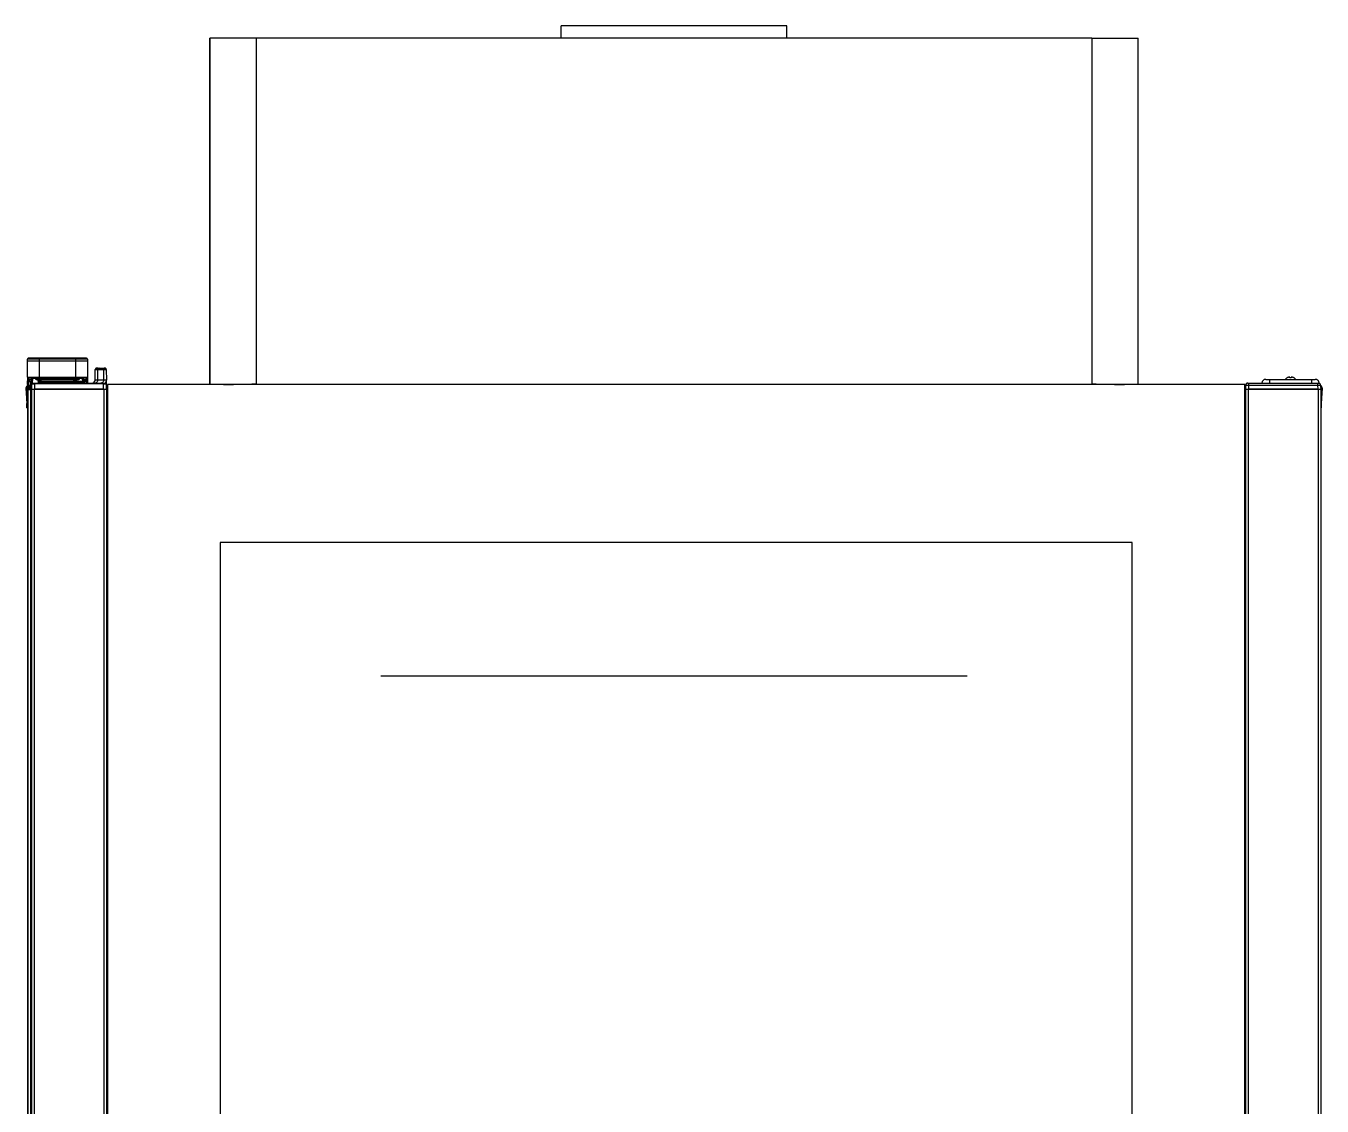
# Model space of a CAD drawing. Header units: millimetres. Extents: x -1584 to 3730, y -1918 to 2655.
# Drawn here: x 64 to 927, y 506 to 1224 of the extents above; entities that cross this region are included whole.
import ezdxf

# ---------------------------------------------------------------- set-up
doc = ezdxf.new("R2010")
doc.units = ezdxf.units.MM
doc.header["$LTSCALE"] = 65.395
doc.layers.get('0').update_dxf_attribs({"linetype": 'CONTINUOUS'})
for name, color, linetype in [('02___PRT_ALL_AXES', 7, 'CONTINUOUS'), ('ASSI', 7, 'CONTINUOUS'), ('GEOM', 7, 'CONTINUOUS')]:
    doc.layers.add(name, color=color, linetype=linetype)

msp = doc.modelspace()

# ---------------------------------------------------------------- linework, layer by layer
at = {"linetype": 'Continuous'}
for p, q in [((65.35, 990.55), (65.26, 1001.05)), ((73.26, 990.55), (73.26, 1001.05)), ((97.26, 1001.05), (97.26, 990.55)), ((105.26, 1001.05), (105.17, 990.55)), ((110.32, 988.52), (110.44, 995.57)), ((65.35, 990.55), (73.26, 990.55)), ((65.39, 985.55), (65.37, 988.15)), ((65.85, 990.05), (73.26, 990.05)), ((65.85, 990.05), (73.26, 990.05)), ((65.85, 990.05), (65.85, 990.05)), ((67.07, 985.05), (65.89, 985.05)), ((67.07, 985.05), (67.29, 985.05)), ((67.39, 985.05), (67.28, 985.05)), ((67.29, 985.05), (68, 985.05)), ((68, 985.05), (67.39, 985.05)), ((68.02, 986.06), (67.96, 982.55)), ((68.18, 988.3), (67.99, 986.13)), ((68.19, 988.37), (68.18, 988.3)), ((68.23, 988.85), (68.3, 989.59)), ((68.53, 986.55), (68.79, 989.56)), ((68.79, 990.05), (68.79, 989.56)), ((70.51, 989.56), (68.79, 989.56)), ((72.16, 989.05), (72.38, 986.55)), ((72.66, 989.05), (72.68, 988.85)), ((72.88, 986.55), (72.77, 987.8)), ((73.21, 987.05), (74.57, 987.05)), ((73.21, 986.76), (87.96, 986.76)), ((73.26, 990.55), (73.26, 990.05)), ((73.26, 990.55), (97.26, 990.55)), ((73.71, 987.55), (75.72, 987.55)), ((75.72, 987.55), (73.71, 987.55)), ((74.57, 987.05), (74.84, 987.05)), ((74.84, 987.05), (87.96, 987.05)), ((75.72, 987.55), (87.96, 987.55)), ((87.96, 987.55), (75.72, 987.55)), ((87.96, 987.55), (100.2, 987.55)), ((100.2, 987.55), (87.96, 987.55)), ((87.96, 987.05), (95.68, 987.05)), ((87.96, 986.76), (102.71, 986.76)), ((95.68, 987.05), (95.97, 987.05)), ((95.97, 987.05), (102.71, 987.05)), ((97.26, 990.55), (105.17, 990.55)), ((97.26, 990.55), (97.26, 990.05)), ((104.67, 990.05), (97.26, 990.05)), ((97.26, 990.05), (104.67, 990.05)), ((97.84, 988.85), (97.86, 989.05)), ((98.23, 987.55), (98.36, 989.05)), ((101.72, 989.56), (100.01, 989.56)), ((100.2, 987.55), (100.26, 987.55)), ((102.21, 987.55), (100.2, 987.55)), ((100.26, 987.55), (102.21, 987.55)), ((101.72, 990.05), (101.72, 989.56)), ((101.72, 989.56), (101.9, 987.55)), ((102.22, 989.59), (102.29, 988.85)), ((102.33, 988.3), (102.33, 988.37)), ((102.4, 987.57), (102.33, 988.3)), ((102.4, 987.5), (102.4, 987.57)), ((105.16, 989.43), (105.15, 988.94)), ((105.16, 990.31), (105.16, 990.21)), ((105.16, 989.93), (105.16, 989.55)), ((110.32, 988.52), (110.32, 988.52)), ((112.01, 988.52), (110.32, 988.52)), ((115.97, 988.52), (112.01, 988.52)), ((117.96, 982.55), (117.9, 986.06)), ((118.46, 985.55), (118.46, -47.45)), ((875.46, 985.55), (118.46, 985.55)), ((875.46, -47.45), (875.46, 985.55)), ((903.56, 989.99), (903.56, 990.03)), ((905.36, 989.99), (905.36, 990.55)), ((906.36, 990.55), (906.36, 989.99)), ((908.16, 990.03), (908.16, 989.99)), ((924.41, 986.55), (924.48, 986.55)), ((924.48, 986.55), (924.76, 986.55)), ((924.76, 986.55), (924.86, 986.55)), ((924.86, 986.59), (924.86, 986.55)), ((924.86, 986.55), (924.86, 986.48)), ((67.96, 982.55), (69.16, 982.55)), ((67.96, 982.55), (67.96, -44.45)), ((69.16, 982.55), (69.2, 982.55)), ((69.2, 982.55), (69.76, 982.55)), ((69.96, 982.55), (69.76, 982.55)), ((69.76, 982.55), (69.96, 982.55)), ((69.76, 982.55), (69.76, -44.45)), ((115.96, 982.55), (69.96, 982.55)), ((69.96, 982.55), (115.96, 982.55)), ((116.16, 982.55), (115.96, 982.55)), ((115.96, 982.55), (116.16, 982.55)), ((116.16, 982.55), (116.71, 982.55)), ((116.16, 982.55), (116.16, -44.45)), ((116.71, 982.55), (116.76, 982.55)), ((116.76, 982.55), (117.96, 982.55)), ((117.96, 982.55), (117.96, -44.45)), ((875.96, 982.35), (875.46, 982.35)), ((875.96, 982.55), (877.16, 982.55)), ((875.96, 982.55), (875.96, -44.45)), ((877.16, 982.55), (877.2, 982.55)), ((877.2, 982.55), (877.76, 982.55)), ((877.76, 982.55), (877.96, 982.55)), ((877.76, 982.55), (877.76, -44.45)), ((877.96, 982.55), (923.96, 982.55)), ((923.96, 982.55), (924.16, 982.55)), ((924.16, 982.55), (924.71, 982.55)), ((924.16, 982.55), (924.16, -44.45)), ((924.71, 982.55), (924.76, 982.55)), ((924.76, 982.55), (925.96, 982.55)), ((925.96, 982.55), (925.96, -44.45))]:
    msp.add_line(p, q, dxfattribs=at)
at = {"color": 2, "linetype": 'Continuous'}
msp.add_line((300.56, 791.85), (690.56, 791.85), dxfattribs=at)
at = {"linetype": 'Continuous'}
for centre, radius, start, end in [((65.85, 990.55), 0.5, 180.5, 202.87522), ((65.85, 990.55), 0.5, 180.5, 202.87523), ((65.85, 990.55), 0.5, 202.87522, 210.31278), ((65.85, 990.55), 0.5, 202.87523, 210.31277), ((65.89, 985.55), 0.5, 180.5, 270), ((65.85, 990.55), 0.5, 210.31278, 225.25045), ((65.85, 990.55), 0.5, 210.31277, 225.25047), ((65.85, 990.55), 0.5, 225.25045, 234.19319), ((65.85, 990.55), 0.5, 225.25047, 234.19318), ((65.85, 990.55), 0.5, 234.19319, 247.62567), ((65.85, 990.55), 0.5, 234.19318, 247.62571), ((65.85, 990.55), 0.5, 247.62567, 270), ((65.85, 990.55), 0.5, 247.62571, 270), ((67.05, 986.22), 0.95, 333.13209, 351.04346), ((67.07, 986.21), 0.924, 351.0959, 354.99324), ((68.79, 989.55), 0.5, 146.9501, 154.56001), ((68.79, 989.55), 0.5, 133.64651, 146.9501), ((68.79, 989.55), 0.5, 124.16928, 133.64651), ((72.84, 987.05), 2, 14.57995, 90), ((73.71, 987.05), 0.5, 89.99945, 180), ((73.71, 986.76), 0.5, 180, 202.49993), ((97.68, 987.05), 2, 90, 165.42005), ((102.21, 987.05), 0.5, 0, 90.00055), ((102.21, 986.76), 0.5, 337.50007, 360), ((104.67, 990.55), 0.5, 270, 359.5), ((108.32, 988.55), 2, 270, 359), ((108.32, 988.55), 2, 269.9972, 287.79751), ((108.32, 988.55), 2, 287.79751, 295.14162), ((108.32, 988.55), 2, 295.14162, 305.59798), ((108.32, 988.55), 2, 305.59798, 314.82284), ((108.32, 988.55), 2, 314.82284, 323.39857), ((108.32, 988.55), 2, 323.39857, 334.48542), ((108.32, 988.55), 2, 334.48542, 341.19924), ((108.32, 988.55), 2, 341.19924, 358.99995), ((906.06, 985.93), 4.8, 136.8234, 139.18383), ((906.06, 985.93), 4.8, 132.83458, 136.8234), ((906.06, 985.93), 4.8, 121.62011, 132.83458), ((906.06, 985.93), 4.8, 121.37271, 121.62011), ((906.05, 985.94), 4.75, 118.9687, 121.53408), ((906.04, 985.95), 4.75, 118.00738, 118.96837), ((906.04, 985.95), 4.75, 116.68125, 118.00741), ((906.04, 985.95), 4.74, 115.54022, 116.6812), ((906.04, 985.96), 4.74, 114.57218, 115.5402), ((906.04, 985.96), 4.73, 113.31747, 114.5722), ((906.03, 985.96), 4.73, 112.54738, 113.31738), ((906.03, 985.97), 4.72, 111.00254, 112.54756), ((906.03, 985.98), 4.72, 110.5181, 111.00225), ((906.03, 985.99), 4.7, 108.46559, 110.51874), ((906.02, 986.01), 4.68, 107.37727, 108.46505), ((906.01, 986.02), 4.67, 106.39488, 107.37721), ((906.01, 986.05), 4.64, 104.31758, 106.39637), ((905.11, 988.56), 2.01, 95.2585, 97.27409), ((905.11, 988.58), 1.98, 94.6009, 95.25576), ((905.11, 988.59), 1.97, 93.21665, 94.6016), ((905.11, 988.6), 1.96, 92.37652, 93.21587), ((905.11, 988.61), 1.95, 91.15446, 92.37669), ((905.11, 988.61), 1.95, 90.19954, 91.15407), ((905.11, 988.61), 1.95, 89.07411, 90.19949), ((905.11, 988.61), 1.95, 88.00369, 89.07382), ((905.11, 988.6), 1.96, 86.97715, 88.00366), ((905.11, 988.59), 1.97, 85.71404, 86.97664), ((905.11, 988.58), 1.98, 84.86274, 85.71439), ((905.1, 988.56), 2.01, 82.72561, 84.85983), ((905.86, 986.23), 3.8, 82.43512, 97.56488), ((906.61, 988.56), 2.01, 95.14015, 97.27441), ((906.61, 988.58), 1.98, 94.28565, 95.13722), ((906.61, 988.59), 1.97, 93.0233, 94.28602), ((906.61, 988.6), 1.96, 91.99641, 93.02279), ((906.61, 988.61), 1.95, 90.92611, 91.99638), ((906.61, 988.61), 1.95, 89.80058, 90.92582), ((906.61, 988.61), 1.95, 88.84587, 89.80052), ((906.61, 988.61), 1.96, 87.62337, 88.84548), ((906.61, 988.6), 1.96, 86.78409, 87.62352), ((906.61, 988.59), 1.97, 85.39843, 86.78331), ((906.61, 988.58), 1.98, 84.74422, 85.39912), ((906.6, 988.56), 2.01, 82.72591, 84.7415), ((905.71, 986.05), 4.64, 73.60363, 75.68242), ((905.7, 986.02), 4.67, 72.62279, 73.60512), ((905.7, 986.01), 4.68, 71.53495, 72.62273), ((905.69, 985.99), 4.7, 69.48126, 71.53441), ((905.69, 985.98), 4.72, 68.99775, 69.4819), ((905.69, 985.97), 4.72, 67.45244, 68.99746), ((905.68, 985.96), 4.73, 66.68262, 67.45262), ((905.68, 985.96), 4.73, 65.4278, 66.68253), ((905.68, 985.96), 4.74, 64.45979, 65.42782), ((905.68, 985.95), 4.74, 63.3188, 64.45978), ((905.68, 985.95), 4.75, 61.99259, 63.31875), ((905.67, 985.95), 4.75, 61.03163, 61.99262), ((905.67, 985.94), 4.75, 58.46592, 61.0313), ((905.66, 985.93), 4.8, 58.37989, 58.62729), ((905.66, 985.93), 4.8, 47.16542, 58.37989), ((905.66, 985.93), 4.8, 43.1766, 47.16542), ((905.66, 985.93), 4.8, 40.81617, 43.1766)]:
    msp.add_arc(centre, radius, start, end, dxfattribs=at)
for points, knots in [([(67.89, 985.79), (67.81, 985.63), (67.55, 985.35), (67.18, 985.25), (67, 985.25)], [0, 0, 0, 0, 0.495718, 1, 1, 1, 1]), ([(67, 985.25), (67, 985.24), (67, 985.18), (67.06, 985.13), (67.1, 985.1)], [0, 0, 0, 0, 0.206177, 1, 1, 1, 1]), ([(68.02, 985.94), (67.99, 985.72), (67.8, 985.3), (67.39, 985.08), (67.18, 985.06)], [0, 0, 0, 0, 0.513948, 1, 1, 1, 1]), ([(68.79, 989.56), (68.73, 989.56), (68.64, 989.57), (68.52, 989.58), (68.45, 989.59), (68.39, 989.59), (68.34, 989.6), (68.32, 989.59), (68.3, 989.6), (68.3, 989.59)], [0, 0, 0, 0, 0.382118, 0.554845, 0.706343, 0.83078, 0.923341, 0.980413, 1, 1, 1, 1]), ([(102.22, 989.59), (102.22, 989.6), (102.2, 989.59), (102.18, 989.6), (102.13, 989.59), (102.07, 989.59), (102, 989.58), (101.88, 989.57), (101.79, 989.56), (101.72, 989.56)], [0, 0, 0, 0, 0.019443, 0.076273, 0.168517, 0.292726, 0.444125, 0.616961, 1, 1, 1, 1]), ([(112.01, 988.52), (112.01, 988.26), (111.91, 987.75), (111.53, 987.1), (110.94, 986.66), (110.47, 986.55), (110.24, 986.55)], [0, 0, 0, 0, 0.263695, 0.51941, 0.763809, 1, 1, 1, 1]), ([(115.97, 988.52), (115.96, 988.26), (115.87, 987.75), (115.48, 987.1), (114.9, 986.66), (114.42, 986.55), (114.19, 986.55)], [0, 0, 0, 0, 0.263695, 0.51941, 0.763809, 1, 1, 1, 1])]:
    msp.add_open_spline(points, degree=3, knots=knots, dxfattribs=at)
for points in [[(67.07, 985.05), (67.11, 985.05), (67.14, 985.05), (67.18, 985.06)], [(67.1, 985.1), (67.12, 985.08), (67.15, 985.07), (67.18, 985.06)], [(67.99, 986.13), (67.99, 986.1), (67.99, 986.07), (68, 986.04)], [(68, 986.04), (68, 986.02), (68.01, 986), (68.02, 985.99)]]:
    msp.add_open_spline(points, degree=3, dxfattribs=at)
at = {"layer": '02___PRT_ALL_AXES', "linetype": 'Continuous'}
for p, q in [((73.21, 987.05), (73.21, 986.76)), ((102.71, 987.05), (102.71, 986.76))]:
    msp.add_line(p, q, dxfattribs=at)
at = {"layer": 'ASSI', "linetype": 'Continuous'}
for p, q in [((420.56, 1216.05), (420.56, 1224.15)), ((421.16, 1224.15), (420.56, 1224.15)), ((420.56, 1216.05), (420.56, 1224.15)), ((569.96, 1224.15), (421.16, 1224.15)), ((570.56, 1224.15), (569.96, 1224.15)), ((570.56, 1216.05), (570.56, 1224.15)), ((570.56, 1216.05), (570.56, 1224.15))]:
    msp.add_line(p, q, dxfattribs=at)
for centre, start, end in [((906.06, 985.93), 136.80727, 139.39925), ((906.06, 985.93), 132.84891, 136.80727), ((906.06, 985.93), 121.59707, 132.84891), ((906.06, 985.93), 121.37271, 121.59707), ((905.66, 985.93), 58.40293, 58.62729), ((905.66, 985.93), 47.15109, 58.40293), ((905.66, 985.93), 43.19273, 47.15109), ((905.66, 985.93), 40.60075, 43.19273)]:
    msp.add_arc(centre, 4.8, start, end, dxfattribs=at)
at = {"layer": 'GEOM', "linetype": 'Continuous'}
for p, q in [((187.56, 1216.05), (186.76, 1216.05)), ((186.76, 985.85), (186.76, 1216.05)), ((186.76, 1216.05), (186.76, 985.85)), ((217.56, 1216.05), (187.56, 1216.05)), ((773.56, 1216.05), (217.56, 1216.05)), ((217.56, 1216.05), (217.56, 986.05)), ((773.56, 1216.05), (803.56, 1216.05)), ((773.56, 1216.05), (773.56, 986.05)), ((803.56, 1216.05), (804.36, 1216.05)), ((804.36, 985.85), (804.36, 1216.05)), ((804.36, 985.85), (804.36, 1216.05)), ((65.26, 1001.05), (65.34, 1002.58)), ((65.26, 1001.05), (65.34, 1002.58)), ((73.26, 1001.05), (65.26, 1001.05)), ((73.26, 1002.58), (65.34, 1002.58)), ((67.46, 1003.05), (65.84, 1003.05)), ((65.84, 1003.05), (67.46, 1003.05)), ((67.51, 1003.05), (67.46, 1003.05)), ((67.46, 1003.05), (67.51, 1003.05)), ((73.26, 1003.05), (67.51, 1003.05)), ((67.51, 1003.05), (73.26, 1003.05)), ((97.26, 1003.05), (73.26, 1003.05)), ((97.26, 1003.05), (73.26, 1003.05)), ((73.26, 1002.58), (73.26, 1003.05)), ((97.26, 1002.58), (73.26, 1002.58)), ((73.26, 1001.05), (73.26, 1002.58)), ((97.26, 1001.05), (73.26, 1001.05)), ((103, 1003.05), (97.26, 1003.05)), ((103, 1003.05), (97.26, 1003.05)), ((97.26, 1002.58), (97.26, 1003.05)), ((97.26, 1002.58), (97.26, 1001.05)), ((105.18, 1002.58), (97.26, 1002.58)), ((105.26, 1001.05), (97.26, 1001.05)), ((103.06, 1003.05), (103, 1003.05)), ((103.06, 1003.05), (103, 1003.05)), ((104.68, 1003.05), (103.06, 1003.05)), ((104.68, 1003.05), (103.06, 1003.05)), ((105.26, 1001.05), (105.17, 990.55)), ((105.18, 1002.58), (105.26, 1001.05)), ((110.32, 988.52), (110.44, 995.57)), ((110.44, 995.57), (112.14, 995.57)), ((111.44, 996.55), (113.02, 996.55)), ((112.19, 996.55), (111.44, 996.55)), ((112.01, 988.52), (112.14, 995.57)), ((112.14, 995.57), (115.84, 995.57)), ((113.02, 996.55), (116.73, 996.55)), ((115.84, 995.57), (115.97, 988.52)), ((117.73, 995.57), (117.85, 988.51)), ((65.35, 990.55), (65.36, 988.89)), ((65.35, 990.55), (65.36, 988.89)), ((65.36, 988.89), (65.37, 988.15)), ((65.39, 985.55), (65.37, 988.15)), ((65.89, 985.05), (65.87, 987.67)), ((66.06, 984.25), (66.06, 985.05)), ((67.06, 984.25), (66.06, 984.25)), ((67.94, 988.81), (66.09, 988.81)), ((66.09, 988.81), (66.09, 988.07)), ((67.19, 987.49), (67, 985.25)), ((67.06, 985.05), (67.06, 984.89)), ((67.06, 984.89), (67.06, 984.25)), ((67.06, 984.25), (67.06, 984.12)), ((67.06, 984.12), (67.06, 983.3)), ((67.07, 985.05), (67.28, 985.05)), ((67.28, 985.05), (67.07, 985.05)), ((67.28, 985.05), (67.39, 985.05)), ((67.39, 985.05), (67.28, 985.05)), ((67.39, 985.05), (68, 985.05)), ((68, 985.05), (67.39, 985.05)), ((67.89, 988.33), (67.94, 988.81)), ((68.02, 986.06), (67.96, 982.55)), ((68.18, 988.3), (67.99, 986.13)), ((68.19, 988.37), (68.18, 988.3)), ((68.19, 988.37), (68.23, 988.85)), ((68.19, 988.37), (68.19, 988.37)), ((68.23, 988.85), (68.3, 989.59)), ((68.52, 986.55), (70.02, 986.55)), ((70.02, 986.06), (69.96, 982.55)), ((70.02, 986.55), (73.17, 986.55)), ((70.02, 986.55), (70.02, 986.06)), ((115.9, 986.06), (70.02, 986.06)), ((80.43, 989.55), (70.51, 989.55)), ((71.28, 989.05), (71.01, 989.05)), ((71.09, 989.05), (72.84, 989.05)), ((72.84, 989.05), (71.28, 989.05)), ((72.66, 989.05), (72.68, 988.85)), ((72.68, 988.85), (72.77, 987.8)), ((72.88, 986.55), (72.77, 987.8)), ((72.84, 989.05), (72.92, 989.05)), ((85.26, 989.05), (72.84, 989.05)), ((72.92, 989.05), (85.26, 989.05)), ((73.17, 986.55), (84.47, 986.55)), ((73.26, 990.05), (80.26, 990.05)), ((73.74, 988.81), (73.31, 988.81)), ((73.31, 988.81), (73.4, 987.76)), ((85.26, 989.55), (80.43, 989.55)), ((90.09, 989.55), (85.26, 989.55)), ((97.68, 989.05), (85.26, 989.05)), ((85.26, 989.05), (99.23, 989.05)), ((100.01, 989.55), (90.09, 989.55)), ((90.25, 990.05), (97.26, 990.05)), ((91.44, 986.55), (102.75, 986.55)), ((97.2, 988.81), (96.78, 988.81)), ((97.11, 987.76), (97.2, 988.81)), ((99.23, 989.05), (97.68, 989.05)), ((97.75, 987.8), (97.73, 987.55)), ((97.75, 987.8), (97.84, 988.85)), ((97.84, 988.85), (97.86, 989.05)), ((99.51, 989.05), (99.23, 989.05)), ((99.23, 989.05), (99.43, 989.05)), ((102.29, 988.85), (102.22, 989.59)), ((102.33, 988.37), (102.29, 988.85)), ((102.33, 988.37), (102.33, 988.37)), ((102.33, 988.3), (102.33, 988.37)), ((102.4, 987.57), (102.33, 988.3)), ((102.4, 987.5), (102.4, 987.57)), ((104.43, 988.81), (102.58, 988.81)), ((102.62, 988.33), (102.58, 988.81)), ((102.75, 986.55), (115.9, 986.55)), ((103.41, 986.55), (103.32, 987.49)), ((104.43, 988.81), (104.42, 988.07)), ((104.65, 987.67), (104.64, 986.55)), ((105.15, 988.15), (105.13, 986.55)), ((105.17, 990.55), (105.15, 988.89)), ((105.15, 988.89), (105.15, 988.15)), ((115.9, 986.55), (117.4, 986.55)), ((115.9, 986.55), (115.9, 986.06)), ((115.96, 982.55), (115.9, 986.06)), ((117.4, 986.55), (117.4, 986.55)), ((117.9, 986.06), (117.85, 988.51)), ((117.96, 982.55), (117.9, 986.06)), ((117.92, 985.05), (118.46, 985.05)), ((118.46, 985.05), (117.92, 985.05)), ((186.76, 985.55), (186.76, 985.85)), ((186.76, 985.55), (186.76, 985.85)), ((198.23, 985.55), (198.23, 985.6)), ((205.89, 985.8), (205.89, 985.55)), ((207.06, 985.82), (207.06, 985.55)), ((207.06, 985.82), (207.06, 985.55)), ((217.56, 985.55), (217.56, 986.05)), ((773.56, 985.55), (773.56, 986.05)), ((784.06, 985.55), (784.06, 985.82)), ((785.23, 985.55), (785.23, 985.8)), ((792.89, 985.6), (792.89, 985.55)), ((804.36, 985.85), (804.36, 985.55)), ((804.36, 985.55), (804.36, 985.85)), ((875.46, 985.05), (876, 985.05)), ((876, 985.05), (875.46, 985.05)), ((876, 985.08), (875.96, 982.55)), ((877.5, 986.55), (878, 986.55)), ((878, 985.08), (877.96, 982.55)), ((878, 986.55), (923.91, 986.55)), ((878, 986.55), (923.91, 986.55)), ((878, 986.55), (878, 985.08)), ((878, 985.08), (923.91, 985.08)), ((886.86, 986.59), (886.86, 986.55)), ((886.86, 986.59), (887.42, 986.59)), ((887.42, 986.59), (889.08, 986.59)), ((889.08, 986.59), (889.13, 986.59)), ((889.13, 986.59), (889.92, 986.59)), ((889.36, 989.05), (891.86, 989.05)), ((889.92, 986.59), (889.95, 986.59)), ((889.95, 986.59), (890.56, 986.59)), ((890.56, 986.59), (891.39, 986.59)), ((891.39, 986.59), (891.86, 986.59)), ((891.86, 989.05), (919.86, 989.05)), ((891.86, 989.05), (919.86, 989.05)), ((891.86, 989.05), (891.86, 986.59)), ((891.86, 986.59), (893.06, 986.59)), ((891.86, 986.59), (891.86, 986.55)), ((893.06, 986.59), (894.35, 986.59)), ((894.35, 986.59), (894.93, 986.59)), ((894.93, 986.59), (895.26, 986.59)), ((895.26, 986.59), (895.69, 986.59)), ((895.69, 986.59), (895.79, 986.59)), ((895.79, 986.59), (898.58, 986.59)), ((898.58, 986.59), (898.66, 986.59)), ((898.66, 986.59), (899.24, 986.59)), ((899.24, 986.59), (899.52, 986.59)), ((899.52, 986.59), (900.1, 986.59)), ((900.1, 986.59), (901.41, 986.59)), ((901.41, 986.59), (903.09, 986.59)), ((903.09, 986.59), (904.64, 986.59)), ((904.64, 986.59), (906.2, 986.59)), ((906.2, 986.59), (907.87, 986.59)), ((907.87, 986.59), (908.62, 986.59)), ((908.62, 986.59), (908.9, 986.59)), ((908.9, 986.59), (910.1, 986.59)), ((910.1, 986.59), (910.11, 986.59)), ((910.11, 986.59), (910.25, 986.59)), ((910.25, 986.59), (911.45, 986.59)), ((911.45, 986.59), (911.52, 986.59)), ((911.52, 986.59), (912.72, 986.59)), ((912.72, 986.59), (912.86, 986.59)), ((912.86, 986.59), (912.87, 986.59)), ((912.87, 986.59), (914.08, 986.59)), ((914.08, 986.59), (914.36, 986.59)), ((914.36, 986.59), (917, 986.59)), ((917, 986.59), (919.86, 986.59)), ((919.86, 989.05), (922.36, 989.05)), ((919.86, 989.05), (919.86, 986.59)), ((919.86, 986.59), (919.86, 986.55)), ((919.86, 986.59), (920.83, 986.59)), ((920.83, 986.59), (920.96, 986.59)), ((920.96, 986.59), (922.59, 986.59)), ((922.59, 986.59), (922.64, 986.59)), ((922.64, 986.59), (923.91, 986.59)), ((923.91, 986.59), (924.02, 986.59)), ((923.91, 986.55), (924.41, 986.55)), ((923.91, 986.55), (923.91, 985.08)), ((923.91, 985.08), (923.96, 982.55)), ((924.02, 986.59), (924.41, 986.59)), ((924.41, 986.59), (924.48, 986.59)), ((924.48, 986.59), (924.76, 986.59)), ((924.76, 986.59), (924.86, 986.59)), ((924.86, 986.59), (924.86, 986.55)), ((925.91, 985.08), (925.96, 982.55)), ((65.06, 983.2), (64.26, 983.16)), ((64.26, 983.16), (64.79, 973.05)), ((65.06, 983.2), (65.56, 973.68)), ((65.56, 982.35), (66.36, 982.35)), ((65.56, -61.97), (65.56, 982.35)), ((65.56, 982.35), (65.56, -61.97)), ((66.36, 982.35), (66.46, 982.35)), ((66.46, 982.35), (67.06, 982.35)), ((67.06, 983.3), (67.06, 983.25)), ((67.06, 983.25), (67.06, 982.35)), ((67.97, 983.25), (67.06, 983.25)), ((67.06, 982.35), (67.36, 982.35)), ((67.36, 982.35), (67.96, 982.35)), ((67.36, 982.35), (67.36, -60.95)), ((118.46, 983.25), (117.95, 983.25)), ((117.96, 982.35), (118.46, 982.35)), ((118.46, 982.05), (117.96, 982.05)), ((875.97, 983.25), (875.46, 983.25)), ((875.46, 982.05), (875.91, 982.05)), ((875.91, 982.05), (875.96, 982.05)), ((877.96, 982.55), (877.76, 982.55)), ((923.96, 982.55), (877.96, 982.55)), ((924.16, 982.55), (923.96, 982.55)), ((926.02, 982.55), (925.96, 981.32)), ((926.06, 983.2), (926.02, 982.55)), ((926.06, 983.2), (926.86, 983.16)), ((926.86, 983.16), (926.33, 973.05)), ((64.79, 973.05), (65.56, 973.09)), ((64.95, 970.05), (64.79, 973.05)), ((64.95, 970.05), (65.56, 970.08)), ((926.33, 973.05), (925.96, 973.07)), ((926.17, 970.05), (925.96, 970.06)), ((926.33, 973.05), (926.17, 970.05)), ((193.46, 880.55), (193.46, 57.55)), ((800.46, 880.55), (193.46, 880.55)), ((800.46, 57.55), (800.46, 880.55))]:
    msp.add_line(p, q, dxfattribs=at)
msp.add_lwpolyline([(105.15, 988.89), (105.15, 988.91), (105.15, 988.96), (105.15, 989), (105.15, 989.04), (105.15, 989.09), (105.15, 989.13), (105.15, 989.17), (105.16, 989.21), (105.16, 989.25), (105.16, 989.29), (105.16, 989.33), (105.16, 989.37), (105.16, 989.41), (105.16, 989.45), (105.16, 989.48), (105.16, 989.52), (105.16, 989.56), (105.16, 989.59), (105.16, 989.63), (105.16, 989.66), (105.16, 989.69), (105.16, 989.72), (105.16, 989.76), (105.16, 989.79), (105.16, 989.82), (105.16, 989.85), (105.16, 989.88), (105.16, 989.9), (105.16, 989.93), (105.16, 989.96), (105.16, 989.99), (105.16, 990.01), (105.16, 990.04), (105.16, 990.06), (105.16, 990.08), (105.16, 990.11), (105.16, 990.13), (105.16, 990.15), (105.16, 990.17), (105.16, 990.19), (105.16, 990.21), (105.16, 990.23), (105.16, 990.25), (105.16, 990.26), (105.16, 990.28), (105.16, 990.3), (105.16, 990.31), (105.17, 990.33), (105.17, 990.34), (105.17, 990.36), (105.17, 990.37), (105.17, 990.38), (105.17, 990.4), (105.17, 990.41), (105.17, 990.42), (105.17, 990.43), (105.17, 990.44), (105.17, 990.45), (105.17, 990.46), (105.17, 990.47), (105.17, 990.47), (105.17, 990.48), (105.17, 990.49), (105.17, 990.5), (105.17, 990.5), (105.17, 990.51), (105.17, 990.51), (105.17, 990.52), (105.17, 990.52), (105.17, 990.53), (105.17, 990.53), (105.17, 990.53), (105.17, 990.53), (105.17, 990.54), (105.17, 990.54), (105.17, 990.54), (105.17, 990.54), (105.17, 990.54), (105.17, 990.54), (105.17, 990.54), (105.17, 990.54)], dxfattribs=at)
for centre, radius, start, end in [((65.84, 1002.55), 0.5, 155.24981, 177), ((65.84, 1002.55), 0.5, 155.2498, 177), ((65.84, 1002.55), 0.5, 148.49679, 155.24981), ((65.84, 1002.55), 0.5, 148.4968, 155.2498), ((65.84, 1002.55), 0.5, 133.49957, 148.49679), ((65.84, 1002.55), 0.5, 133.49955, 148.4968), ((65.84, 1002.55), 0.5, 124.9691, 133.49957), ((65.84, 1002.55), 0.5, 124.96911, 133.49955), ((65.84, 1002.55), 0.5, 111.74933, 124.9691), ((65.84, 1002.55), 0.5, 111.7493, 124.96911), ((65.84, 1002.55), 0.5, 90, 111.74933), ((65.84, 1002.55), 0.5, 90, 111.7493), ((104.68, 1002.55), 0.5, 3, 90), ((111.44, 995.55), 1, 90.00043, 179.00001), ((111.44, 995.55), 1, 156.74997, 179), ((111.44, 995.55), 1, 148.01751, 156.74997), ((111.44, 995.55), 1, 134.49995, 148.01751), ((111.44, 995.55), 1, 122.37234, 134.49995), ((111.44, 995.55), 1, 112.24996, 122.37234), ((111.44, 995.55), 1, 90, 112.24996), ((116.73, 995.55), 1, 67.98384, 89.9976), ((116.73, 995.55), 1, 1, 90), ((116.73, 995.55), 1, 46.0697, 67.98384), ((116.73, 995.55), 1, 45.08593, 46.0697), ((116.73, 995.55), 1, 23.53385, 45.08593), ((116.73, 995.55), 1, 0.99996, 23.53385), ((66.06, 983.25), 1.8, 102.40456, 183), ((66.06, 983.25), 1, 90, 183), ((67.36, 982.35), 1.8, 99.60963, 180), ((66.06, 983.25), 1.8, 96.19772, 102.40456), ((81.64, 1100.17), 113.6, 262.02212, 262.69479), ((81.68, 1097.98), 111.01, 261.92953, 262.61005), ((68.52, 986.05), 0.5, 90.00903, 179.00016), ((68.52, 986.05), 0.5, 149.33233, 179), ((68.52, 986.05), 0.5, 135.50952, 149.33233), ((68.52, 986.05), 0.5, 119.66552, 135.50952), ((68.52, 986.05), 0.5, 90, 119.66552), ((68.79, 989.55), 0.5, 90, 175.01983), ((70.01, 989.55), 0.5, 0, 90), ((71.01, 989.55), 0.5, 180, 270.00005), ((73.84, 987.89), 1.07, 229.42642, 233.84607), ((57.97, 986.8), 15.47, 7.46484, 8.10539), ((112.64, 986.79), 15.57, 171.89732, 172.53372), ((96.68, 987.9), 1.08, 341.02863, 354.94936), ((99.51, 989.55), 0.5, 269.99995, 360), ((100.51, 989.55), 0.5, 90, 180), ((101.72, 989.55), 0.5, 4.99977, 90), ((88.85, 1097.93), 110.96, 277.38981, 278.07062), ((88.89, 1100.13), 113.55, 277.30509, 277.97801), ((117.4, 986.05), 0.5, 75.35975, 89.9934), ((117.4, 986.05), 0.5, 75.36254, 90), ((117.4, 986.05), 0.5, 60.32649, 75.35975), ((117.4, 986.05), 0.5, 60.32986, 75.36254), ((117.4, 986.05), 0.5, 35.21741, 60.32649), ((117.4, 986.05), 0.5, 35.22338, 60.32986), ((117.4, 986.05), 0.5, 30.65983, 35.21741), ((117.4, 986.05), 0.5, 30.66604, 35.22338), ((117.4, 986.05), 0.5, 0.99545, 30.65983), ((117.4, 986.05), 0.5, 1, 30.66604), ((877.5, 985.05), 1.5, 90.001, 179.00002), ((877.5, 985.05), 1.5, 158.62593, 179.0002), ((877.5, 985.05), 1.5, 152.32654, 158.62593), ((877.5, 985.05), 1.5, 138.02182, 152.32654), ((877.5, 985.05), 1.5, 130.97735, 138.02182), ((877.5, 985.05), 1.5, 116.67269, 130.97735), ((877.5, 985.05), 1.5, 110.3735, 116.67269), ((877.5, 985.05), 1.5, 90, 110.3735), ((889.36, 986.55), 2.5, 90, 179), ((922.36, 986.55), 2.5, 75.1667, 90), ((922.36, 986.55), 2.5, 75.1667, 90), ((922.36, 986.55), 2.5, 66.89672, 75.1667), ((922.36, 986.55), 2.5, 66.89672, 75.1667), ((922.36, 986.55), 2.5, 60.33336, 66.89672), ((922.36, 986.55), 2.5, 60.33336, 66.89672), ((922.36, 986.55), 2.5, 51.80835, 60.33336), ((922.36, 986.55), 2.5, 51.80835, 60.33336), ((922.36, 986.55), 2.5, 45.50002, 51.80835), ((922.36, 986.55), 2.5, 45.50002, 51.80835), ((922.36, 986.55), 2.5, 36.50254, 45.50002), ((922.36, 986.55), 2.5, 36.50254, 45.50002), ((922.36, 986.55), 2.5, 30.66668, 36.50254), ((922.36, 986.55), 2.5, 30.66668, 36.50254), ((924.41, 985.05), 1.5, 69.7231, 90), ((924.41, 985.05), 1.5, 1, 90), ((922.36, 986.55), 2.5, 20.4946, 30.66668), ((922.36, 986.55), 2.5, 20.4946, 30.66668), ((922.36, 986.55), 2.5, 15.83334, 20.4946), ((922.36, 986.55), 2.5, 15.83334, 20.4946), ((922.36, 986.55), 2.5, 1, 15.83334), ((922.36, 986.55), 2.5, 1, 15.83334), ((924.41, 985.05), 1.5, 63.26894, 69.7231), ((924.41, 985.05), 1.5, 49.08449, 63.26894), ((924.41, 985.05), 1.5, 41.88334, 49.08449), ((924.41, 985.05), 1.5, 27.71013, 41.88334), ((924.41, 985.05), 1.5, 21.24699, 27.71013), ((924.41, 985.05), 1.5, 0.99965, 21.24699), ((925.06, 983.25), 1.8, 56.70815, 61.40742), ((925.06, 983.25), 1, 357, 28.22162), ((925.06, 983.25), 1.8, 357, 56.70815), ((67.36, 982.35), 1, 108.53898, 180), ((67.36, 982.35), 1, 107.4822, 108.53898)]:
    msp.add_arc(centre, radius, start, end, dxfattribs=at)
for points, knots in [([(113.02, 996.55), (112.91, 996.55), (112.67, 996.5), (112.38, 996.27), (112.19, 995.95), (112.14, 995.7), (112.14, 995.57)], [0, 0, 0, 0, 0.236162, 0.480587, 0.736337, 1, 1, 1, 1]), ([(116.73, 996.55), (116.62, 996.55), (116.38, 996.5), (116.09, 996.27), (115.89, 995.95), (115.85, 995.7), (115.84, 995.57)], [0, 0, 0, 0, 0.236308, 0.480761, 0.736435, 1, 1, 1, 1]), ([(115.84, 995.57), (116, 995.59), (116.27, 995.61), (116.64, 995.62), (116.96, 995.62), (117.25, 995.62), (117.47, 995.61), (117.6, 995.6), (117.67, 995.59), (117.71, 995.58), (117.73, 995.57), (117.73, 995.57)], [0, 0, 0, 0, 0.250957, 0.419807, 0.593954, 0.754394, 0.883695, 0.932133, 0.967984, 0.990421, 1, 1, 1, 1]), ([(66.09, 988.81), (66.01, 988.8), (65.85, 988.79), (65.62, 988.81), (65.47, 988.83), (65.37, 988.87), (65.36, 988.89)], [0, 0, 0, 0, 0.331088, 0.654634, 0.893076, 1, 1, 1, 1]), ([(66.09, 988.07), (66.01, 988.07), (65.85, 988.05), (65.62, 988.07), (65.48, 988.09), (65.37, 988.13), (65.37, 988.15)], [0, 0, 0, 0, 0.331269, 0.654792, 0.893138, 1, 1, 1, 1]), ([(65.37, 988.15), (65.37, 988.03), (65.48, 987.77), (65.74, 987.67), (65.87, 987.67)], [0, 0, 0, 0, 0.493704, 1, 1, 1, 1]), ([(65.85, 990.05), (65.89, 990.05), (65.96, 989.92), (66.01, 989.7), (66.06, 989.3), (66.08, 988.99), (66.09, 988.81)], [0, 0, 0, 0, 0.083854, 0.274813, 0.585485, 1, 1, 1, 1]), ([(66.09, 988.07), (66.08, 987.98), (66.03, 987.83), (65.93, 987.7), (65.87, 987.67)], [0, 0, 0, 0, 0.581633, 1, 1, 1, 1]), ([(67.19, 987.49), (67.43, 987.48), (67.94, 987.64), (68.17, 988.13), (68.19, 988.37)], [0, 0, 0, 0, 0.494734, 1, 1, 1, 1]), ([(67.4, 987.89), (67.38, 987.8), (67.34, 987.66), (67.25, 987.52), (67.19, 987.49)], [0, 0, 0, 0, 0.586877, 1, 1, 1, 1]), ([(67.4, 987.89), (67.52, 987.88), (67.78, 987.96), (67.88, 988.2), (67.89, 988.33)], [0, 0, 0, 0, 0.482838, 1, 1, 1, 1]), ([(67.89, 988.33), (67.96, 988.33), (68.06, 988.33), (68.15, 988.34), (68.19, 988.36), (68.19, 988.37)], [0, 0, 0, 0, 0.700795, 0.903875, 1, 1, 1, 1]), ([(67.94, 988.81), (67.94, 988.86), (67.96, 989.04), (67.97, 989.23), (67.97, 989.37)], [0, 0, 0, 0, 0.265557, 1, 1, 1, 1]), ([(67.94, 988.81), (68.01, 988.81), (68.1, 988.81), (68.2, 988.83), (68.23, 988.84), (68.23, 988.85)], [0, 0, 0, 0, 0.70089, 0.903936, 1, 1, 1, 1]), ([(67.97, 989.37), (67.97, 989.4), (67.99, 989.53), (68.05, 989.66), (68.11, 989.74)], [0, 0, 0, 0, 0.258124, 1, 1, 1, 1]), ([(67.97, 989.37), (68.05, 989.38), (68.19, 989.41), (68.29, 989.54), (68.3, 989.59)], [0, 0, 0, 0, 0.583232, 1, 1, 1, 1]), ([(68.02, 986.06), (68.02, 986.06), (68.03, 986.06), (68.04, 986.06), (68.07, 986.06), (68.11, 986.06), (68.18, 986.06), (68.26, 986.06), (68.41, 986.06), (68.62, 986.06), (68.92, 986.06), (69.26, 986.06), (69.63, 986.06), (69.89, 986.06), (70.02, 986.06)], [0, 0, 0, 0, 0.00485, 0.010865, 0.019254, 0.043098, 0.07617, 0.118119, 0.168571, 0.292925, 0.444468, 0.617308, 0.804981, 1, 1, 1, 1]), ([(68.11, 989.74), (68.19, 989.84), (68.41, 990), (68.67, 990.05), (68.79, 990.05)], [0, 0, 0, 0, 0.502944, 1, 1, 1, 1]), ([(73.31, 988.81), (73.24, 988.8), (73.1, 988.79), (72.89, 988.79), (72.77, 988.8), (72.68, 988.83), (72.68, 988.85)], [0, 0, 0, 0, 0.34795, 0.666762, 0.894739, 1, 1, 1, 1]), ([(73.4, 987.76), (73.33, 987.75), (73.19, 987.74), (72.98, 987.74), (72.86, 987.75), (72.77, 987.78), (72.77, 987.8)], [0, 0, 0, 0, 0.348273, 0.66705, 0.894865, 1, 1, 1, 1]), ([(72.77, 987.8), (72.78, 987.67), (72.86, 987.39), (73.04, 987.17), (73.14, 987.08)], [0, 0, 0, 0, 0.500694, 1, 1, 1, 1]), ([(85.26, 990.28), (84.84, 990.28), (83.17, 990.22), (81.51, 990.05), (80.26, 990.05)], [0, 0, 0, 0, 0.251135, 1, 1, 1, 1]), ([(80.26, 990.05), (80.29, 990.05), (80.34, 990), (80.41, 989.83), (80.43, 989.67), (80.43, 989.55)], [0, 0, 0, 0, 0.133105, 0.352133, 1, 1, 1, 1]), ([(85.26, 990.01), (84.85, 990.01), (83.23, 989.89), (81.63, 989.55), (80.43, 989.55)], [0, 0, 0, 0, 0.254436, 1, 1, 1, 1]), ([(87.96, 986.48), (87.38, 986.48), (86.21, 986.51), (85.05, 986.55), (84.47, 986.55)], [0, 0, 0, 0, 0.501214, 1, 1, 1, 1]), ([(90.25, 990.05), (89.84, 990.05), (88.17, 990.11), (86.51, 990.28), (85.26, 990.28)], [0, 0, 0, 0, 0.248404, 1, 1, 1, 1]), ([(90.09, 989.55), (89.7, 989.55), (88.69, 989.62), (87.1, 989.87), (85.88, 990.01), (85.26, 990.01)], [0, 0, 0, 0, 0.243839, 0.619106, 1, 1, 1, 1]), ([(91.44, 986.55), (90.86, 986.55), (89.7, 986.51), (88.54, 986.48), (87.96, 986.48)], [0, 0, 0, 0, 0.498786, 1, 1, 1, 1]), ([(90.25, 990.05), (90.23, 990.05), (90.17, 990), (90.11, 989.83), (90.09, 989.67), (90.09, 989.55)], [0, 0, 0, 0, 0.133105, 0.352132, 1, 1, 1, 1]), ([(97.11, 987.76), (97.19, 987.75), (97.33, 987.74), (97.53, 987.74), (97.66, 987.75), (97.75, 987.78), (97.75, 987.8)], [0, 0, 0, 0, 0.348273, 0.667051, 0.894865, 1, 1, 1, 1]), ([(97.2, 988.81), (97.28, 988.8), (97.42, 988.79), (97.62, 988.79), (97.75, 988.8), (97.84, 988.83), (97.84, 988.85)], [0, 0, 0, 0, 0.347975, 0.6668, 0.894765, 1, 1, 1, 1]), ([(102.4, 989.75), (102.32, 989.85), (102.11, 990), (101.85, 990.05), (101.72, 990.05)], [0, 0, 0, 0, 0.502741, 1, 1, 1, 1]), ([(102.22, 989.59), (102.23, 989.54), (102.33, 989.41), (102.47, 989.38), (102.55, 989.37)], [0, 0, 0, 0, 0.416782, 1, 1, 1, 1]), ([(102.29, 988.85), (102.29, 988.84), (102.32, 988.83), (102.41, 988.81), (102.51, 988.81), (102.58, 988.81)], [0, 0, 0, 0, 0.096122, 0.299206, 1, 1, 1, 1]), ([(102.33, 988.37), (102.33, 988.36), (102.36, 988.34), (102.46, 988.33), (102.55, 988.33), (102.62, 988.33)], [0, 0, 0, 0, 0.096125, 0.299205, 1, 1, 1, 1]), ([(103.32, 987.49), (103.09, 987.48), (102.58, 987.64), (102.35, 988.13), (102.33, 988.37)], [0, 0, 0, 0, 0.494712, 1, 1, 1, 1]), ([(102.55, 989.37), (102.55, 989.4), (102.53, 989.54), (102.47, 989.67), (102.4, 989.75)], [0, 0, 0, 0, 0.258931, 1, 1, 1, 1]), ([(102.58, 988.81), (102.58, 988.86), (102.56, 989.04), (102.55, 989.23), (102.55, 989.37)], [0, 0, 0, 0, 0.265768, 1, 1, 1, 1]), ([(103.12, 987.89), (103, 987.88), (102.74, 987.96), (102.64, 988.2), (102.62, 988.33)], [0, 0, 0, 0, 0.482813, 1, 1, 1, 1]), ([(103.32, 987.49), (103.27, 987.52), (103.18, 987.66), (103.13, 987.8), (103.12, 987.89)], [0, 0, 0, 0, 0.413123, 1, 1, 1, 1]), ([(105.15, 988.15), (105.15, 988.13), (105.04, 988.09), (104.9, 988.07), (104.66, 988.05), (104.51, 988.07), (104.42, 988.07)], [0, 0, 0, 0, 0.106862, 0.345208, 0.668731, 1, 1, 1, 1]), ([(104.65, 987.67), (104.59, 987.7), (104.49, 987.83), (104.44, 987.98), (104.42, 988.07)], [0, 0, 0, 0, 0.418368, 1, 1, 1, 1]), ([(104.67, 990.05), (104.63, 990.05), (104.56, 989.92), (104.51, 989.7), (104.45, 989.29), (104.44, 988.99), (104.43, 988.81)], [0, 0, 0, 0, 0.083842, 0.274803, 0.585481, 1, 1, 1, 1]), ([(105.15, 988.89), (105.15, 988.87), (105.04, 988.83), (104.9, 988.81), (104.67, 988.79), (104.51, 988.8), (104.43, 988.81)], [0, 0, 0, 0, 0.106924, 0.345366, 0.668912, 1, 1, 1, 1]), ([(105.15, 988.15), (105.15, 988.03), (105.03, 987.77), (104.77, 987.67), (104.65, 987.67)], [0, 0, 0, 0, 0.493708, 1, 1, 1, 1]), ([(115.9, 986.06), (116.03, 986.06), (116.28, 986.06), (116.65, 986.06), (116.99, 986.06), (117.29, 986.06), (117.51, 986.06), (117.66, 986.06), (117.74, 986.06), (117.81, 986.06), (117.85, 986.06), (117.87, 986.06), (117.89, 986.06), (117.9, 986.06), (117.9, 986.06)], [0, 0, 0, 0, 0.19502, 0.382696, 0.555536, 0.707078, 0.831432, 0.881883, 0.923832, 0.956903, 0.980747, 0.989136, 0.99515, 1, 1, 1, 1]), ([(117.85, 988.52), (117.85, 988.49), (117.76, 988.45), (117.62, 988.43), (117.38, 988.41), (116.98, 988.4), (116.56, 988.42), (116.19, 988.46), (116.03, 988.5), (115.97, 988.52)], [0, 0, 0, 0, 0.036013, 0.119644, 0.247793, 0.407782, 0.749916, 0.894102, 1, 1, 1, 1]), ([(117.4, 986.55), (117.4, 986.55), (117.41, 986.57), (117.42, 986.61), (117.44, 986.67), (117.45, 986.75), (117.48, 986.85), (117.51, 987.02), (117.57, 987.26), (117.65, 987.57), (117.75, 987.88), (117.83, 988.2), (117.86, 988.41), (117.85, 988.52)], [0, 0, 0, 0, 0.008206, 0.027598, 0.058489, 0.100333, 0.152261, 0.213168, 0.356559, 0.518371, 0.685346, 0.846706, 1, 1, 1, 1]), ([(195.78, 985.55), (199.11, 985.65), (206.37, 985.82), (213.63, 985.97), (217.56, 986.05)], [0, 0, 0, 0, 0.458757, 1, 1, 1, 1]), ([(196.35, 985.55), (199.59, 985.65), (206.66, 985.82), (213.73, 985.97), (217.56, 986.05)], [0, 0, 0, 0, 0.458758, 1, 1, 1, 1]), ([(773.56, 986.05), (777.49, 985.97), (784.75, 985.82), (792.01, 985.65), (795.34, 985.55)], [0, 0, 0, 0, 0.541117, 1, 1, 1, 1]), ([(773.56, 986.05), (777.39, 985.97), (784.46, 985.82), (791.53, 985.65), (794.77, 985.55)], [0, 0, 0, 0, 0.541116, 1, 1, 1, 1]), ([(876, 985.08), (876, 985.08), (876.02, 985.08), (876.04, 985.08), (876.1, 985.08), (876.16, 985.08), (876.24, 985.09), (876.39, 985.09), (876.61, 985.09), (876.91, 985.09), (877.25, 985.08), (877.62, 985.08), (877.87, 985.08), (878, 985.08)], [0, 0, 0, 0, 0.004997, 0.019447, 0.043313, 0.076395, 0.118346, 0.168793, 0.293121, 0.444623, 0.617412, 0.805033, 1, 1, 1, 1]), ([(923.91, 985.08), (924.04, 985.08), (924.3, 985.08), (924.67, 985.08), (925.01, 985.09), (925.31, 985.09), (925.53, 985.09), (925.67, 985.09), (925.76, 985.08), (925.82, 985.08), (925.87, 985.08), (925.89, 985.08), (925.91, 985.08), (925.91, 985.08)], [0, 0, 0, 0, 0.194967, 0.382588, 0.555377, 0.706879, 0.831207, 0.881654, 0.923606, 0.956688, 0.98055, 0.994997, 1, 1, 1, 1])]:
    msp.add_open_spline(points, degree=3, knots=knots, dxfattribs=at)
for points in [[(73.4, 987.76), (73.41, 987.67), (73.44, 987.57), (73.49, 987.49)], [(97.06, 987.55), (97.09, 987.62), (97.11, 987.69), (97.11, 987.76)]]:
    msp.add_open_spline(points, degree=3, dxfattribs=at)

doc.saveas('drawing.dxf')
